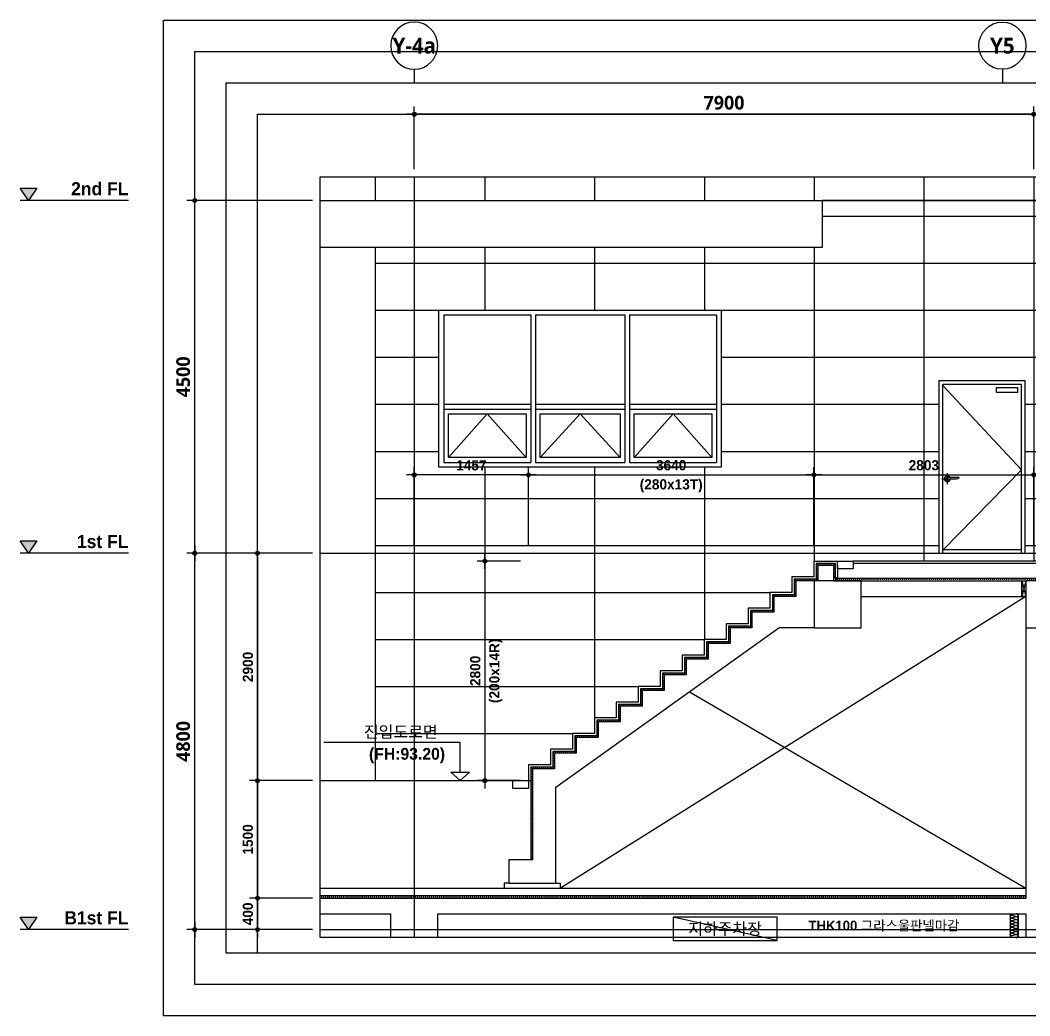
# Model space of a CAD drawing. Header units: millimetres. Extents: x 3106 to 82334, y 1073 to 28529.
# Drawn here: x 48342 to 61218, y 1254 to 13954 of the extents above; entities that cross this region are included whole.
import ezdxf
from ezdxf.enums import TextEntityAlignment as Align

# ---------------------------------------------------------------- set-up
doc = ezdxf.new("R2010")
doc.units = ezdxf.units.MM
doc.header["$LTSCALE"] = 50
doc.linetypes.add('HID', pattern=[0.5, 0.25, -0.25])
doc.linetypes.add('주단면도-1$0$STD_CENTER', pattern=[66, 60, -2, 2, -2])
doc.layers.get('Defpoints').update_dxf_attribs({"color": 153})
for name, color, linetype in [('0SYMB', 7, 'Continuous'), ('A-ANNO-DIM', 4, 'Continuous'), ('A-ANNO-TEXT1', 7, 'Continuous'), ('A-ELEV-MATR1', 8, 'Continuous'), ('A-FLOR-INSL', 8, 'Continuous'), ('A-MARK', 7, 'Continuous'), ('A-MKXS-TEXT1', 3, 'Continuous'), ('A-ST-AXIS-BUB', 7, 'Continuous'), ('AA-XXXX-TXT2', 3, 'Continuous'), ('DIM', 7, 'Continuous'), ('fin-5', 6, 'Continuous'), ('HH', 9, 'Continuous'), ('HID', 7, 'HID'), ('Leader', 7, 'Continuous'), ('주단면도-1$0$A-FIN-TYP1', 6, 'Continuous'), ('주단면도-1$0$A-FLOR-GW', 6, 'Continuous'), ('주단면도-1$0$A-ST-AXIS-CEN', 252, '주단면도-1$0$STD_CENTER'), ('주단면도-1$0$A-ST-CONC', 2, 'Continuous')]:
    doc.layers.add(name, color=color, linetype=linetype)
doc.layers.add('A-XXXX-NPLT', color=144, linetype='Continuous', lineweight=15, plot=False)
doc.layers.add('G(그리드1)', color=185, linetype='Continuous', plot=False)
doc.layers.add('G(그리드2)', color=235, linetype='Continuous', plot=False)
doc.styles.add('2020음성 1차', font='나눔고딕Bold.ttf')
doc.styles.add('SH_진천_나눔', font='')
doc.styles.get('SH_진천_나눔').set_extended_font_data('NanumGothic', bold=True)
doc.dimstyles.new('SHP 50', dxfattribs={"dimscale": 50, "dimtxt": 3.5, "dimasz": 1, "dimexe": 2, "dimexo": 2, "dimgap": 1, "dimtad": 1, "dimdec": 0, "dimzin": 0, "dimdsep": 46, "dimtxsty": 'SH_진천_나눔', "dimblk": 'DIMDOT', "dimcen": 0.09, "dimclrd": 256, "dimclre": 256, "dimclrt": 3, "dimadec": 0, "dimazin": 1, "dimtfac": 1, "dimtdec": 0, "dimtix": 1, "dimtmove": 2, "dimatfit": 0, "dimldrblk": 'DIMDOT', "dimfxl": 1, "dimtolj": 1, "dimtzin": 0, "dimlwd": -1, "dimlwe": -1, "dimarcsym": 0})
doc.dimstyles.new('SHP 50내부', dxfattribs={"dimscale": 50, "dimtxt": 2.6, "dimasz": 1, "dimexe": 2, "dimexo": 2, "dimgap": 1, "dimtad": 1, "dimdec": 0, "dimzin": 0, "dimdsep": 46, "dimtxsty": '2020음성 1차', "dimblk": 'DIMDOT', "dimcen": 0.09, "dimclrd": 256, "dimclre": 256, "dimclrt": 3, "dimadec": 0, "dimazin": 1, "dimtfac": 1, "dimtdec": 0, "dimtix": 1, "dimtmove": 2, "dimatfit": 0, "dimldrblk": 'DIMDOT', "dimfxl": 1, "dimtolj": 1, "dimtzin": 0, "dimlwd": -1, "dimlwe": -1, "dimarcsym": 0})

# ---------------------------------------------------------------- blocks, each defined once
blk = doc.blocks.new('DIMDOT')
at = {"color": 0}
blk.add_line((-2, 0), (2, 0), dxfattribs=at)
for radius in [0.5, 0.25]:
    blk.add_circle((0, 0), radius, dxfattribs=at)
blk = doc.blocks.new('*D1215')
at = {"layer": 'Defpoints', "color": 0}
for p in [(53368, 12754), (53368, 11954), (61268, 11954)]:
    blk.add_point(p, dxfattribs=at)
at = {"layer": 'DIM'}
for p, q in [((53368, 12054), (53368, 12854)), ((61218, 12754), (53418, 12754)), ((61268, 12054), (61268, 12854))]:
    blk.add_line(p, q, dxfattribs=at)
at = {"layer": 'DIM', "linetype": 'ByBlock', "xscale": 50, "yscale": 50, "zscale": 50, "rotation": 180}
blk.add_blockref('DIMDOT', (53368, 12754), dxfattribs=at)
at = {"layer": 'DIM', "linetype": 'ByBlock', "xscale": 50, "yscale": 50, "zscale": 50}
blk.add_blockref('DIMDOT', (61268, 12754), dxfattribs=at)
at = {"layer": 'DIM', "color": 3, "insert": (57318, 12900), "char_height": 175, "attachment_point": 5, "style": 'SH_진천_나눔'}
blk.add_mtext('\\A1;7900', dxfattribs=at)
blk = doc.blocks.new('Level - GL_Architecture-538196-단면도-1')
at = {"layer": 'A-MARK'}
blk.add_hatch(color=256, dxfattribs=at).paths.add_polyline_path([(-50332, 900), (-49732, 0), (-49132, 900)], flags=0)
for p, q in [((-50332, 900), (-49132, 900)), ((-49732, 0), (-50332, 900)), ((-49132, 900), (-49732, 0)), ((-42506, 0), (-50332, 0))]:
    blk.add_line(p, q, dxfattribs=at)
blk = doc.blocks.new('*D1219')
at = {"layer": 'Defpoints', "color": 0}
for p in [(50568, 7154), (52168, 7154), (52168, 2354)]:
    blk.add_point(p, dxfattribs=at)
at = {"layer": 'DIM'}
for p, q in [((52068, 7154), (50468, 7154)), ((50568, 2404), (50568, 7104)), ((52068, 2354), (50468, 2354))]:
    blk.add_line(p, q, dxfattribs=at)
at = {"layer": 'DIM', "linetype": 'ByBlock', "xscale": 50, "yscale": 50, "zscale": 50}
for p, rotation in [((50568, 7154), 90), ((50568, 2354), 270)]:
    blk.add_blockref('DIMDOT', p, dxfattribs=dict(at, rotation=rotation))
at = {"layer": 'DIM', "color": 3, "insert": (50421, 4754), "char_height": 175, "attachment_point": 5, "rotation": 90, "style": 'SH_진천_나눔'}
blk.add_mtext('\\A1;4800', dxfattribs=at)
blk = doc.blocks.new('*D1222')
at = {"layer": 'A-ANNO-DIM'}
for p, q in [((52068, 7154), (51268, 7154)), ((51368, 7104), (51368, 4304)), ((52068, 4254), (51268, 4254))]:
    blk.add_line(p, q, dxfattribs=at)
at = {"layer": 'Defpoints', "color": 0}
for p in [(52168, 7154), (51368, 4254), (52168, 4254)]:
    blk.add_point(p, dxfattribs=at)
at = {"layer": 'A-ANNO-DIM', "linetype": 'ByBlock', "xscale": 50, "yscale": 50, "zscale": 50}
for p, rotation in [((51368, 7154), 90), ((51368, 4254), 270)]:
    blk.add_blockref('DIMDOT', p, dxfattribs=dict(at, rotation=rotation))
at = {"layer": 'A-ANNO-DIM', "color": 3, "insert": (51246, 5704), "char_height": 130, "attachment_point": 5, "rotation": 90, "style": '2020음성 1차'}
blk.add_mtext('\\A1;2900', dxfattribs=at)
blk = doc.blocks.new('*D1226')
at = {"layer": 'Defpoints', "color": 0}
for p in [(61268, 12754), (61268, 11954), (64398, 11954)]:
    blk.add_point(p, dxfattribs=at)
at = {"layer": 'DIM'}
for p, q in [((61268, 12054), (61268, 12854)), ((64348, 12754), (61318, 12754)), ((64398, 12054), (64398, 12854))]:
    blk.add_line(p, q, dxfattribs=at)
at = {"layer": 'DIM', "linetype": 'ByBlock', "xscale": 50, "yscale": 50, "zscale": 50, "rotation": 180}
blk.add_blockref('DIMDOT', (61268, 12754), dxfattribs=at)
at = {"layer": 'DIM', "linetype": 'ByBlock', "xscale": 50, "yscale": 50, "zscale": 50}
blk.add_blockref('DIMDOT', (64398, 12754), dxfattribs=at)
at = {"layer": 'DIM', "color": 3, "insert": (62833, 12900), "char_height": 175, "attachment_point": 5, "style": 'SH_진천_나눔'}
blk.add_mtext('\\A1;3130', dxfattribs=at)
blk = doc.blocks.new('*D1228')
at = {"layer": 'Defpoints', "color": 0}
for p in [(50568, 11654), (52168, 11654), (52168, 7154)]:
    blk.add_point(p, dxfattribs=at)
at = {"layer": 'DIM'}
for p, q in [((52068, 11654), (50468, 11654)), ((50568, 7204), (50568, 11604)), ((52068, 7154), (50468, 7154))]:
    blk.add_line(p, q, dxfattribs=at)
at = {"layer": 'DIM', "linetype": 'ByBlock', "xscale": 50, "yscale": 50, "zscale": 50}
for p, rotation in [((50568, 11654), 90), ((50568, 7154), 270)]:
    blk.add_blockref('DIMDOT', p, dxfattribs=dict(at, rotation=rotation))
at = {"layer": 'DIM', "color": 3, "insert": (50421, 9404), "char_height": 175, "attachment_point": 5, "rotation": 90, "style": 'SH_진천_나눔'}
blk.add_mtext('\\A1;4500', dxfattribs=at)
blk = doc.blocks.new('*D1246')
at = {"layer": 'A-ANNO-DIM'}
for p, q in [((54824, 7254), (54824, 8254)), ((58464, 7254), (58464, 8254)), ((54874, 8154), (58414, 8154))]:
    blk.add_line(p, q, dxfattribs=at)
at = {"layer": 'Defpoints', "color": 0}
for p in [(58464, 8154), (54824, 7154), (58464, 7154)]:
    blk.add_point(p, dxfattribs=at)
at = {"layer": 'A-ANNO-DIM', "linetype": 'ByBlock', "xscale": 50, "yscale": 50, "zscale": 50, "rotation": 180}
blk.add_blockref('DIMDOT', (54824, 8154), dxfattribs=at)
at = {"layer": 'A-ANNO-DIM', "linetype": 'ByBlock', "xscale": 50, "yscale": 50, "zscale": 50}
blk.add_blockref('DIMDOT', (58464, 8154), dxfattribs=at)
at = {"layer": 'A-ANNO-DIM', "color": 3, "char_height": 130, "attachment_point": 5, "style": '2020음성 1차'}
for s, insert in [('\\A1;\\A1;3640', (56644, 8276)), ('\\A1;(280x13T)', (56644, 8014))]:
    blk.add_mtext(s, dxfattribs=dict(at, insert=insert))
blk = doc.blocks.new('*D1247')
at = {"layer": 'A-ANNO-DIM'}
for p, q in [((58464, 7254), (58464, 8254)), ((61268, 7254), (61268, 8254)), ((58514, 8154), (61218, 8154))]:
    blk.add_line(p, q, dxfattribs=at)
at = {"layer": 'Defpoints', "color": 0}
for p in [(61268, 8154), (58464, 7154), (61268, 7154)]:
    blk.add_point(p, dxfattribs=at)
at = {"layer": 'A-ANNO-DIM', "linetype": 'ByBlock', "xscale": 50, "yscale": 50, "zscale": 50, "rotation": 180}
blk.add_blockref('DIMDOT', (58464, 8154), dxfattribs=at)
at = {"layer": 'A-ANNO-DIM', "linetype": 'ByBlock', "xscale": 50, "yscale": 50, "zscale": 50}
blk.add_blockref('DIMDOT', (61268, 8154), dxfattribs=at)
at = {"layer": 'A-ANNO-DIM', "color": 3, "insert": (59866, 8276), "char_height": 130, "attachment_point": 5, "style": '2020음성 1차'}
blk.add_mtext('\\A1;2803', dxfattribs=at)
blk = doc.blocks.new('*D1248')
at = {"layer": 'A-ANNO-DIM'}
for p, q in [((53368, 7254), (53368, 8254)), ((54824, 7254), (54824, 8254)), ((54774, 8154), (53418, 8154))]:
    blk.add_line(p, q, dxfattribs=at)
at = {"layer": 'Defpoints', "color": 0}
for p in [(53368, 8154), (53368, 7154), (54824, 7154)]:
    blk.add_point(p, dxfattribs=at)
at = {"layer": 'A-ANNO-DIM', "linetype": 'ByBlock', "xscale": 50, "yscale": 50, "zscale": 50, "rotation": 180}
blk.add_blockref('DIMDOT', (53368, 8154), dxfattribs=at)
at = {"layer": 'A-ANNO-DIM', "linetype": 'ByBlock', "xscale": 50, "yscale": 50, "zscale": 50}
blk.add_blockref('DIMDOT', (54824, 8154), dxfattribs=at)
at = {"layer": 'A-ANNO-DIM', "color": 3, "insert": (54096, 8275), "char_height": 130, "attachment_point": 5, "style": '2020음성 1차'}
blk.add_mtext('\\A1;1457', dxfattribs=at)
blk = doc.blocks.new('A-ST-AXIS-BUB-1')
at = {"layer": 'A-ST-AXIS-BUB'}
blk.add_line((0, 350), (0, 0), dxfattribs=at)
blk.add_circle((0, 950), 600, dxfattribs=at)
blk = doc.blocks.new('*D1327')
at = {"layer": 'A-ANNO-DIM'}
for p, q in [((52068, 4254), (51268, 4254)), ((51368, 4204), (51368, 2804)), ((52068, 2754), (51268, 2754))]:
    blk.add_line(p, q, dxfattribs=at)
at = {"layer": 'Defpoints', "color": 0}
for p in [(52168, 4254), (51368, 2754), (52168, 2754)]:
    blk.add_point(p, dxfattribs=at)
at = {"layer": 'A-ANNO-DIM', "linetype": 'ByBlock', "xscale": 50, "yscale": 50, "zscale": 50}
for p, rotation in [((51368, 4254), 90), ((51368, 2754), 270)]:
    blk.add_blockref('DIMDOT', p, dxfattribs=dict(at, rotation=rotation))
at = {"layer": 'A-ANNO-DIM', "color": 3, "insert": (51246, 3504), "char_height": 130, "attachment_point": 5, "rotation": 90, "style": '2020음성 1차'}
blk.add_mtext('\\A1;1500', dxfattribs=at)
blk = doc.blocks.new('G$CE3A0C2B6')
at = {"layer": 'A-ELEV-MATR1'}
for p, q in [((700, 7700), (700, 7400)), ((2100, 7700), (2100, 7400)), ((3500, 7700), (3500, 7400)), ((4900, 7700), (4900, 7400)), ((6300, 7700), (6300, 7400)), ((7700, 7700), (7700, 2800)), ((9100, 7700), (9100, 2800)), ((9800, 7700), (9800, 2900)), ((11900, 7700), (11900, 5900)), ((13300, 7700), (13300, 5900)), ((14700, 7700), (14700, 2900)), ((16100, 7700), (16100, 2800)), ((17500, 7700), (17500, 2800)), ((17600, 7400), (6400, 7400)), ((9250, 7400), (9250, 3000)), ((9350, 7400), (9350, 3000)), ((17350, 7400), (17350, 3000)), ((17450, 7400), (17450, 3000)), ((6400, 7200), (9250, 7200)), ((9350, 7200), (17350, 7200)), ((17450, 7200), (17600, 7200)), ((700, 6800), (700, 0)), ((2100, 6800), (2100, 6000)), ((3500, 6800), (3500, 6000)), ((4900, 6800), (4900, 6000)), ((6300, 6800), (6300, 2800)), ((700, 6600), (9250, 6600)), ((9350, 6600), (17350, 6600)), ((17450, 6600), (17600, 6600)), ((700, 6000), (9250, 6000)), ((1575, 5940), (1575, 4060)), ((1575, 5940), (2685, 5940)), ((2685, 5940), (2685, 4060)), ((2745, 5940), (3885, 5940)), ((2745, 5940), (2745, 4060)), ((3885, 5940), (3885, 4060)), ((3945, 5940), (5055, 5940)), ((3945, 5940), (3945, 4060)), ((5055, 5940), (5055, 4060)), ((9350, 6000), (17350, 6000)), ((17450, 6000), (17600, 6000)), ((9850, 2900), (9850, 5850)), ((9850, 5850), (14650, 5850)), ((11250, 5850), (11250, 2900)), ((11290, 5850), (11290, 2900)), ((13210, 5850), (13210, 2900)), ((13250, 5850), (13250, 2900)), ((14650, 5060), (14650, 5850)), ((700, 5400), (1515, 5400)), ((5115, 5400), (9250, 5400)), ((9350, 5400), (9800, 5400)), ((14700, 5400), (17350, 5400)), ((17450, 5400), (17600, 5400)), ((8945, 5055), (7935, 5055)), ((7935, 5055), (7935, 2900)), ((8945, 2900), (8945, 5055)), ((11250, 5100), (9850, 5100)), ((11250, 5060), (9850, 5060)), ((9850, 5060), (11250, 5060)), ((13210, 5100), (11290, 5100)), ((12250, 5060), (11290, 3950)), ((11290, 5060), (13210, 5060)), ((13210, 5060), (11290, 5060)), ((12250, 5060), (13210, 3950)), ((12250, 5060), (12250, 2900)), ((14650, 5100), (13250, 5100)), ((14650, 5060), (13250, 5060)), ((14650, 2900), (14650, 5060)), ((8624, 5016), (8897, 5016)), ((8624, 4949), (8624, 5016)), ((8897, 4949), (8624, 4949)), ((8897, 4949), (8897, 5016)), ((13210, 4960), (11290, 4960)), ((700, 4800), (1515, 4800)), ((1575, 4800), (2685, 4800)), ((2745, 4800), (3885, 4800)), ((3945, 4800), (5055, 4800)), ((5115, 4800), (7890, 4800)), ((8990, 4800), (9250, 4800)), ((9350, 4800), (9800, 4800)), ((14700, 4800), (17350, 4800)), ((17450, 4800), (17600, 4800)), ((1575, 4740), (2685, 4740)), ((2130, 4680), (1635, 4120)), ((2625, 4120), (2130, 4680)), ((2745, 4740), (3885, 4740)), ((2805, 4120), (3315, 4680)), ((3315, 4680), (3825, 4120)), ((3945, 4740), (5055, 4740)), ((4005, 4120), (4500, 4680)), ((4500, 4680), (4995, 4120)), ((700, 4200), (1515, 4200)), ((5115, 4200), (7890, 4200)), ((8990, 4200), (9250, 4200)), ((9350, 4200), (9800, 4200)), ((14700, 4200), (17350, 4200)), ((17450, 4200), (17600, 4200)), ((1575, 4060), (2685, 4060)), ((2100, 4000), (2100, 0)), ((2745, 4060), (3885, 4060)), ((3500, 4000), (3500, 800)), ((3945, 4060), (5055, 4060)), ((4900, 4000), (4900, 1800)), ((7998, 3924), (7998, 3780)), ((7998, 3869), (8145, 3869)), ((11290, 3950), (12250, 2900)), ((12250, 2900), (13210, 3950)), ((7928, 3850), (8052, 3850)), ((8033, 3849), (8117, 3849)), ((700, 3600), (7890, 3600)), ((8990, 3600), (9250, 3600)), ((9350, 3600), (9800, 3600)), ((14700, 3600), (17350, 3600)), ((17450, 3600), (17600, 3600)), ((11250, 3100), (11250, 3100)), ((11290, 3100), (11290, 3100)), ((700, 3000), (7890, 3000)), ((8990, 3000), (9250, 3000)), ((9350, 3000), (9250, 3000)), ((9350, 3000), (9800, 3000)), ((11250, 3000), (9850, 3000)), ((13210, 3000), (11290, 3000)), ((14650, 3000), (13250, 3000)), ((14700, 3000), (17600, 3000)), ((17450, 3000), (17350, 3000)), ((7935, 2950), (8945, 2950)), ((14700, 2900), (9800, 2900)), ((700, 2400), (5737, 2400)), ((700, 1800), (4897, 1800)), ((700, 1200), (4057, 1200)), ((700, 600), (3217, 600))]:
    blk.add_line(p, q, dxfattribs=at)
for points in [[(9175, 7400), (9425, 7400), (9425, 7650), (9175, 7650)], [(17275, 7400), (17525, 7400), (17525, 7650), (17275, 7650)], [(0, 7400), (6400, 7400), (6400, 6800), (0, 6800)], [(9370, 7290), (9370, 7310), (9230, 7310), (9230, 7290)], [(17470, 7290), (17470, 7310), (17330, 7310), (17330, 7290)], [(9370, 6390), (9370, 6410), (9230, 6410), (9230, 6390)], [(17470, 6390), (17470, 6410), (17330, 6410), (17330, 6390)], [(1515, 6000), (5115, 6000), (5115, 4000), (1515, 4000)], [(9370, 5490), (9370, 5510), (9230, 5510), (9230, 5490)], [(17470, 5490), (17470, 5510), (17330, 5510), (17330, 5490)], [(8990, 2900), (8990, 5100), (7890, 5100), (7890, 2900)], [(1635, 4680), (2625, 4680), (2625, 4120), (1635, 4120)], [(2805, 4680), (3825, 4680), (3825, 4120), (2805, 4120)], [(4005, 4680), (4995, 4680), (4995, 4120), (4005, 4120)], [(9370, 4590), (9370, 4610), (9230, 4610), (9230, 4590)], [(17470, 4590), (17470, 4610), (17330, 4610), (17330, 4590)], [(9370, 3690), (9370, 3710), (9230, 3710), (9230, 3690)], [(17470, 3690), (17470, 3710), (17330, 3710), (17330, 3690)]]:
    blk.add_lwpolyline(points, close=True, dxfattribs=at)
for points in [[(9800, 2900), (9800, 5900), (14700, 5900), (14700, 2900)], [(7935, 5045), (8945, 3965), (7940, 2940)], [(12184, 3567), (12184, 4467), (12157, 4467), (12157, 3567), (12184, 3567)], [(12343, 3567), (12316, 3567), (12316, 4467), (12343, 4467), (12343, 3567)]]:
    blk.add_lwpolyline(points, dxfattribs=at)
for centre, radius, start, end in [((7998, 3850), 37.3, 22.9335, 359.0615), ((7998, 3849), 20, 90, 316.7922), ((8118, 3886), 37.2, 267.5801, 322.199), ((8145, 3866), 3, 13.277, 90), ((8142, 3866), 6.09, 339.5862, 13.277), ((8050, 3801), 51.4, 109.8674, 137.3123)]:
    blk.add_arc(centre, radius, start, end, dxfattribs=at)
blk = doc.blocks.new('*D1332')
at = {"layer": 'A-ANNO-DIM'}
for p, q in [((54724, 7054), (54168, 7054)), ((54268, 7004), (54268, 4304)), ((54724, 4254), (54168, 4254))]:
    blk.add_line(p, q, dxfattribs=at)
at = {"layer": 'Defpoints', "color": 0}
for p in [(54824, 7054), (54268, 4254), (54824, 4254)]:
    blk.add_point(p, dxfattribs=at)
at = {"layer": 'A-ANNO-DIM', "linetype": 'ByBlock', "xscale": 50, "yscale": 50, "zscale": 50}
for p, rotation in [((54268, 7054), 90), ((54268, 4254), 270)]:
    blk.add_blockref('DIMDOT', p, dxfattribs=dict(at, rotation=rotation))
at = {"layer": 'A-ANNO-DIM', "color": 3, "char_height": 130, "attachment_point": 5, "rotation": 90, "style": '2020음성 1차'}
for s, insert in [('\\A1;(200x14R)', (54408, 5654)), ('\\A1;\\A1;2800', (54146, 5654))]:
    blk.add_mtext(s, dxfattribs=dict(at, insert=insert))
blk = doc.blocks.new('*D1408')
at = {"layer": 'A-ANNO-DIM'}
for p, q in [((51368, 2804), (51368, 2854)), ((52068, 2754), (51268, 2754)), ((51368, 2754), (51368, 2354)), ((52068, 2354), (51268, 2354)), ((51368, 2304), (51368, 2254))]:
    blk.add_line(p, q, dxfattribs=at)
at = {"layer": 'Defpoints', "color": 0}
for p in [(52168, 2754), (51368, 2354), (52168, 2354)]:
    blk.add_point(p, dxfattribs=at)
at = {"layer": 'A-ANNO-DIM', "linetype": 'ByBlock', "xscale": 50, "yscale": 50, "zscale": 50}
for p, rotation in [((51368, 2754), 270), ((51368, 2354), 90)]:
    blk.add_blockref('DIMDOT', p, dxfattribs=dict(at, rotation=rotation))
at = {"layer": 'A-ANNO-DIM', "color": 3, "insert": (51246, 2554), "char_height": 130, "attachment_point": 5, "rotation": 90, "style": '2020음성 1차'}
blk.add_mtext('\\A1;400', dxfattribs=at)

msp = doc.modelspace()

# ---------------------------------------------------------------- linework, layer by layer
for p, q in [((61167.5, 6803.9), (61117.5, 6603.9)), ((61117.5, 6803.9), (61167.5, 6603.9))]:
    msp.add_line(p, q)
msp.add_lwpolyline([(61117.5, 6803.9), (61167.5, 6803.9), (61167.5, 6603.9), (61117.5, 6603.9)], close=True)
at = {"layer": '0SYMB'}
msp.add_lwpolyline([(57994.1, 2512.9), (56669.1, 2512.9), (56669.1, 2212.9), (57994.1, 2212.9)], close=True, dxfattribs=at)
at = {"layer": 'A-FLOR-INSL'}
for p, q in [((61117.5, 6803.9), (61167.5, 6803.9)), ((61167.5, 6603.9), (55234.1, 2883.9)), ((61117.5, 6603.9), (61167.5, 6603.9)), ((56876.2, 5388.1), (61167.5, 2883.9))]:
    msp.add_line(p, q, dxfattribs=at)
msp.add_lwpolyline([(61044.1, 2254.6, 1.34), (61044.1, 2289.6), (60991, 2273.7, -1.34), (60991, 2308.7), (61044.1, 2292.8), (61044.1, 2292.8, 1.34), (61044.1, 2327.8), (60991, 2311.9, -1.34), (60991, 2346.9), (61044.1, 2330.9), (61044.1, 2330.9, 1.34), (61044.1, 2365.9), (60991, 2350, -1.34), (60991, 2385), (61044.1, 2369.1), (61044.1, 2369.1, 1.34), (61044.1, 2404.1), (60991, 2388.1, -1.34), (60991, 2423.1), (61044.1, 2407.2), (61044.1, 2407.2, 1.34), (61044.1, 2442.2), (60991, 2426.3, -1.34), (60991, 2461.3), (61044.1, 2445.3), (61044.1, 2445.3, 1.34), (61044.1, 2480.3), (60991, 2464.4, -1.34), (60991, 2499.4), (61044.1, 2483.5), (61044.1, 2483.5, 1.34), (61044.1, 2518.5), (60991, 2502.5, -1.34), (60991, 2537.5), (61044.1, 2521.6), (61044.1, 2521.6, 1.34), (61044.1, 2556.6), (60991, 2540.7, -0.4292609), (60968, 2553.9)], format="xyb", dxfattribs=at)
at = {"layer": 'A-MARK'}
for p, q in [((53953.3, 4740.9), (52212.8, 4740.9)), ((53953.3, 4360.4), (53953.3, 4740.9)), ((53832.9, 4360.4), (54073.7, 4360.4)), ((53953.3, 4253.9), (53832.9, 4360.4)), ((54073.7, 4360.4), (53953.3, 4253.9))]:
    msp.add_line(p, q, dxfattribs=at)
at = {"layer": 'A-XXXX-NPLT'}
for points in [[(58467.5, 6203.9), (59067.5, 6203.9), (59067.5, 6803.9), (58467.5, 6803.9)], [(61167.5, 6203.9), (61767.5, 6203.9), (61767.5, 6803.9), (61167.5, 6803.9)]]:
    msp.add_lwpolyline(points, close=True, dxfattribs=at)
at = {"layer": 'fin-5'}
msp.add_line((58757.6, 6833.9), (58734.1, 6857.3), dxfattribs=at)
at = {"layer": 'G(그리드1)'}
for points in [[(50167.5, 13953.9), (73267.5, 13953.9), (73267.5, 1253.9), (50167.5, 1253.9)], [(50567.5, 13553.9), (72867.5, 13553.9), (72867.5, 1653.9), (50567.5, 1653.9)], [(50967.5, 13153.9), (72467.5, 13153.9), (72467.5, 2053.9), (50967.5, 2053.9)], [(51367.5, 12753.9), (72067.5, 12753.9), (72067.5, 2053.9), (51367.5, 2053.9)], [(52167.5, 11953.9), (71267.5, 11953.9), (71267.5, 2253.9), (52167.5, 2253.9)], [(52167.5, 11953.9), (71267.5, 11953.9), (71267.5, 2253.9), (52167.5, 2253.9)]]:
    msp.add_lwpolyline(points, close=True, dxfattribs=at)
at = {"layer": 'G(그리드2)'}
msp.add_line((57994.1, 2212.9), (56669.1, 2512.9), dxfattribs=at)
at = {"layer": 'HH'}
msp.add_line((58762.1, 6803.9), (58714.1, 6851.9), dxfattribs=at)
at = {"layer": 'HID', "color": 8}
for p, q in [((58724.1, 7013.9), (58724.1, 6853.2)), ((58758.5, 6818.9), (58724.1, 6853.2)), ((69923.2, 6818.9), (58758.5, 6818.9)), ((61167.5, 2768.9), (52167.5, 2768.9))]:
    msp.add_line(p, q, dxfattribs=at)
msp.add_lwpolyline([(58724.1, 7013.9), (58504.1, 7013.9), (58504.1, 6813.9), (58224.1, 6813.9), (58224.1, 6613.9), (57944.1, 6613.9), (57944.1, 6413.9), (57664.1, 6413.9), (57664.1, 6213.9), (57384.1, 6213.9), (57384.1, 6013.9), (57104.1, 6013.9), (57104.1, 5813.9), (56824.1, 5813.9), (56824.1, 5613.9), (56544.1, 5613.9), (56544.1, 5413.9), (56264.1, 5413.9), (56264.1, 5213.9), (55984.1, 5213.9), (55984.1, 5013.9), (55704.1, 5013.9), (55704.1, 4813.9), (55424.1, 4813.9), (55424.1, 4613.9), (55144.1, 4613.9), (55144.1, 4413.9), (54864.1, 4413.9), (54864.1, 3243.9)], dxfattribs=at)
at = {"layer": 'Leader'}
msp.add_lwpolyline([(60967, 2405.6, 0, 20, 0), (60907, 2405.6, 0, 0, 0), (60326.8, 2405.6, 0, 0, 0)], format="xyseb", dxfattribs=at)
at = {"layer": '주단면도-1$0$A-FIN-TYP1'}
for p, q in [((58464.1, 7053.9), (58764.1, 7053.9)), ((58734.1, 7023.9), (58734.1, 6857.3)), ((58764.1, 7003.9), (58764.1, 6833.9)), ((69947.5, 7053.9), (58964.1, 7053.9)), ((69947.5, 7023.9), (58964.1, 7023.9)), ((69924.1, 6833.9), (58757.6, 6833.9)), ((54514.1, 2943.9), (54514.1, 2883.9)), ((54574.1, 2943.9), (54514.1, 2943.9)), ((54514.1, 2883.9), (55234.1, 2883.9)), ((55174.1, 2943.9), (55234.1, 2943.9)), ((55234.1, 2883.9), (55234.1, 2943.9)), ((61167.5, 2783.9), (52167.5, 2783.9))]:
    msp.add_line(p, q, dxfattribs=at)
for points in [[(58464.1, 7053.9), (58464.1, 6853.9), (58184.1, 6853.9), (58184.1, 6653.9), (57904.1, 6653.9), (57904.1, 6453.9), (57624.1, 6453.9), (57624.1, 6253.9), (57344.1, 6253.9), (57344.1, 6053.9), (57064.1, 6053.9), (57064.1, 5853.9), (56784.1, 5853.9), (56784.1, 5653.9), (56504.1, 5653.9), (56504.1, 5453.9), (56224.1, 5453.9), (56224.1, 5253.9), (55944.1, 5253.9), (55944.1, 5053.9), (55664.1, 5053.9), (55664.1, 4853.9), (55384.1, 4853.9), (55384.1, 4653.9), (55104.1, 4653.9), (55104.1, 4453.9), (54824.1, 4453.9), (54824.1, 4253.9)], [(58734.1, 7023.9), (58494.1, 7023.9), (58494.1, 6823.9), (58214.1, 6823.9), (58214.1, 6623.9), (57934.1, 6623.9), (57934.1, 6423.9), (57654.1, 6423.9), (57654.1, 6223.9), (57374.1, 6223.9), (57374.1, 6023.9), (57094.1, 6023.9), (57094.1, 5823.9), (56814.1, 5823.9), (56814.1, 5623.9), (56534.1, 5623.9), (56534.1, 5423.9), (56254.1, 5423.9), (56254.1, 5223.9), (55974.1, 5223.9), (55974.1, 5023.9), (55694.1, 5023.9), (55694.1, 4823.9), (55414.1, 4823.9), (55414.1, 4623.9), (55134.1, 4623.9), (55134.1, 4423.9), (54854.1, 4423.9), (54854.1, 3243.9)], [(52167.5, 2883.9), (61167.5, 2883.9)]]:
    msp.add_lwpolyline(points, dxfattribs=at)
for points in [[(58964.1, 6953.9), (58764.1, 6953.9), (58764.1, 7053.9), (58964.1, 7053.9)], [(54824.1, 4153.9), (54624.1, 4153.9), (54624.1, 4253.9), (54824.1, 4253.9)]]:
    msp.add_lwpolyline(points, close=True, dxfattribs=at)
at = {"layer": '주단면도-1$0$A-FLOR-GW'}
for p, q in [((60967.5, 2553.9), (60967.5, 2253.9)), ((61067.5, 2553.9), (61067.5, 2253.9))]:
    msp.add_line(p, q, dxfattribs=at)
at = {"layer": '주단면도-1$0$A-ST-AXIS-CEN', "linetype": 'Continuous'}
for p, q in [((53367.5, 11953.9), (53367.5, 2253.9)), ((52167.5, 11653.9), (71267.5, 11653.9)), ((52167.5, 7153.9), (71267.5, 7153.9)), ((52167.5, 2353.9), (71267.5, 2353.9))]:
    msp.add_line(p, q, dxfattribs=at)
at = {"layer": '주단면도-1$0$A-ST-CONC'}
for p, q in [((58514.1, 7003.9), (58714.1, 7003.9)), ((58714.1, 7003.9), (58714.1, 6803.9)), ((58714.1, 6803.9), (61117.5, 6803.9)), ((61117.5, 6803.9), (61117.5, 6603.9)), ((61167.5, 6803.9), (61167.5, 2753.9)), ((69967.5, 6803.9), (61167.5, 6803.9)), ((59067.5, 6603.9), (61117.5, 6603.9)), ((55174.1, 4172.4), (58018.2, 6203.9)), ((58467.5, 6203.9), (58018.2, 6203.9)), ((55174.1, 2943.9), (55174.1, 4172.4)), ((54874.1, 3243.9), (54574.1, 3243.9)), ((54574.1, 3243.9), (54574.1, 2943.9)), ((54574.1, 2943.9), (55174.1, 2943.9)), ((52167.5, 2553.9), (53067.5, 2553.9)), ((53067.5, 2253.9), (53067.5, 2553.9)), ((53667.5, 2253.9), (53667.5, 2553.9)), ((53667.5, 2553.9), (61167.5, 2553.9)), ((61167.5, 2553.9), (61167.5, 2253.9))]:
    msp.add_line(p, q, dxfattribs=at)
for points in [[(58514.1, 7003.9), (58514.1, 6803.9), (58234.1, 6803.9), (58234.1, 6603.9), (57954.1, 6603.9), (57954.1, 6403.9), (57674.1, 6403.9), (57674.1, 6203.9), (57394.1, 6203.9), (57394.1, 6003.9), (57114.1, 6003.9), (57114.1, 5803.9), (56834.1, 5803.9), (56834.1, 5603.9), (56554.1, 5603.9), (56554.1, 5403.9), (56274.1, 5403.9), (56274.1, 5203.9), (55994.1, 5203.9), (55994.1, 5003.9), (55714.1, 5003.9), (55714.1, 4803.9), (55434.1, 4803.9), (55434.1, 4603.9), (55154.1, 4603.9), (55154.1, 4403.9), (54874.1, 4403.9), (54874.1, 3243.9)], [(52167.5, 4253.9), (54854.1, 4253.9)], [(52167.5, 2753.9), (61167.5, 2753.9)]]:
    msp.add_lwpolyline(points, dxfattribs=at)
for points in [[(58467.5, 6203.9), (59067.5, 6203.9), (59067.5, 6803.9), (58467.5, 6803.9)], [(61167.5, 6203.9), (61767.5, 6203.9), (61767.5, 6803.9), (61167.5, 6803.9)]]:
    msp.add_lwpolyline(points, close=True, dxfattribs=at)

# ---------------------------------------------------------------- block references
msp.add_blockref('G$CE3A0C2B6', (52167.5, 4253.9))
at = {"layer": 'A-MARK', "xscale": 0.1763668430335096, "yscale": 0.1763668430335096, "zscale": 0.1763668430335096}
for p in [(57218.7, 11653.9), (57218.7, 7153.9), (57218.7, 2353.9)]:
    msp.add_blockref('Level - GL_Architecture-538196-단면도-1', p, dxfattribs=at)
at = {"layer": 'A-ST-AXIS-BUB', "xscale": -0.5, "yscale": 0.5, "zscale": 0.5, "rotation": 359.9999999999996}
msp.add_blockref('A-ST-AXIS-BUB-1', (53367.5, 13153.9), dxfattribs=at)
at = {"layer": 'A-ST-AXIS-BUB', "xscale": 0.5, "yscale": 0.5, "zscale": 0.5}
msp.add_blockref('A-ST-AXIS-BUB-1', (60867.5, 13153.9), dxfattribs=at)

# ---------------------------------------------------------------- texts
at = {"layer": 'A-ANNO-TEXT1', "style": 'SH_진천_나눔'}
for s, p in [('Y-4a', (53367.5, 13628.9)), ('Y5', (60867.5, 13628.9))]:
    msp.add_text(s, height=200, dxfattribs=at).set_placement(p, align=Align.MIDDLE_CENTER)
at = {"layer": 'A-MKXS-TEXT1', "style": '2020음성 1차'}
msp.add_text('진입도로면', height=150, dxfattribs=at).set_placement((52725.2, 4800.8))
msp.add_text('(FH:93.20)', height=150, dxfattribs=at).set_placement((53760.1, 4520.7), align=Align.RIGHT)
msp.add_text('지하주차장', height=150, dxfattribs=at).set_placement((57331.6, 2362.9), align=Align.MIDDLE_CENTER)
msp.add_text('THK100 그라스울판넬마감', height=125, dxfattribs=at).set_placement((60318.9, 2405.1), align=Align.MIDDLE_RIGHT)
at = {"layer": 'AA-XXXX-TXT2', "style": '2020음성 1차'}
for s, p in [('2nd FL', (49722.1, 11803.9)), ('1st FL', (49722.1, 7303.9)), ('B1st FL', (49722.1, 2503.9))]:
    msp.add_text(s, height=166.67, dxfattribs=at).set_placement(p, align=Align.MIDDLE_RIGHT)

# ---------------------------------------------------------------- dimensions: what is measured, and where the dimension line sits
at = {"layer": 'A-ANNO-DIM'}
for base, p1, p2, angle, picture, middle in [((53367.5, 8153.9), (54824.1, 7153.9), (53367.5, 7153.9), 0, '*D1248', (54095.8, 8274.8)), ((61267.5, 8153.9), (58464.1, 7153.9), (61267.5, 7153.9), 180, '*D1247', (59865.8, 8275.6)), ((51367.5, 4253.9), (52167.5, 7153.9), (52167.5, 4253.9), 270, '*D1222', (51245.8, 5703.9)), ((51367.5, 2753.9), (52167.5, 4253.9), (52167.5, 2753.9), 270, '*D1327', (51246, 3503.9)), ((51367.5, 2353.9), (52167.5, 2753.9), (52167.5, 2353.9), 270, '*D1408', (51246.2, 2553.9))]:
    dim = msp.add_linear_dim(base=base, p1=p1, p2=p2, angle=angle, dimstyle='SHP 50내부', override={"dimtxsty": '2020음성 1차', "dimldrblk": 'DIMDOT'}, dxfattribs=at)
    dim.commit()
    dim.dimension.update_dxf_attribs({"geometry": picture, "text_midpoint": middle})
for base, p1, p2, angle, text, picture, middle in [((58464.1, 8153.9), (54824.1, 7153.9), (58464.1, 7153.9), 180, '\\A1;<>\\X(280x13T)', '*D1246', (56644.1, 8153.9)), ((54267.5, 4253.9), (54824.1, 7053.9), (54824.1, 4253.9), 90, '\\A1;<>\\X(200x14R)', '*D1332', (54267.5, 5653.9))]:
    dim = msp.add_linear_dim(base=base, p1=p1, p2=p2, angle=angle, text=text, dimstyle='SHP 50내부', override={"dimtxsty": '2020음성 1차', "dimldrblk": 'DIMDOT'}, dxfattribs=at)
    dim.commit()
    dim.dimension.update_dxf_attribs({"geometry": picture, "text_midpoint": middle})
at = {"layer": 'DIM'}
for base, p1, p2, angle, picture, middle in [((53367.5, 12753.9), (61267.5, 11953.9), (53367.5, 11953.9), 0, '*D1215', (57317.5, 12900.5)), ((61267.5, 12753.9), (64397.5, 11953.9), (61267.5, 11953.9), 0, '*D1226', (62832.5, 12900.5)), ((50567.5, 11653.9), (52167.5, 7153.9), (52167.5, 11653.9), 90, '*D1228', (50421.3, 9403.9)), ((50567.5, 7153.9), (52167.5, 2353.9), (52167.5, 7153.9), 90, '*D1219', (50420.9, 4753.9))]:
    dim = msp.add_linear_dim(base=base, p1=p1, p2=p2, angle=angle, dimstyle='SHP 50', override={"dimtxsty": 'SH_진천_나눔', "dimldrblk": 'DIMDOT'}, dxfattribs=at)
    dim.commit()
    dim.dimension.update_dxf_attribs({"geometry": picture, "text_midpoint": middle})

doc.saveas('drawing.dxf')
